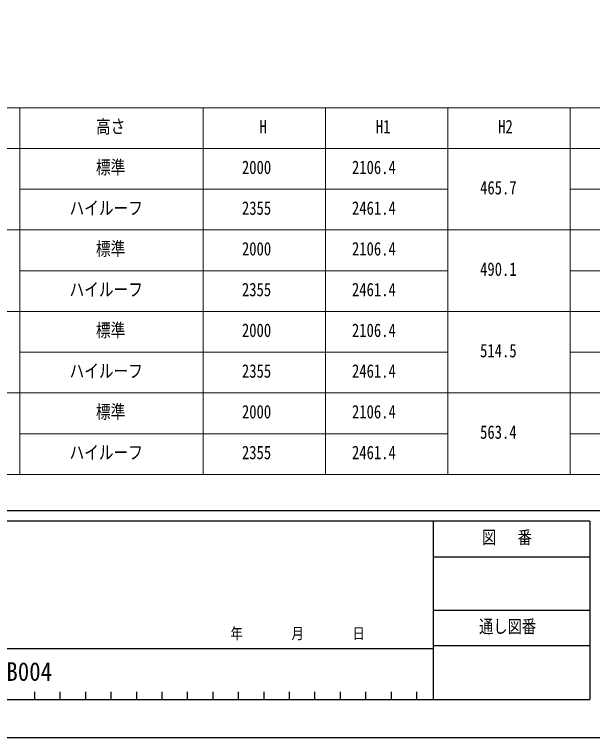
# Model space of a CAD drawing. Units: millimetres, scale not verified. Extents: x -10512 to 10512, y -7425 to 7425.
# Drawn here: x 5989 to 8826, y -7425 to -3875 of the extents above; entities that cross this region are included whole.
import ezdxf
from ezdxf.enums import TextEntityAlignment as Align

# ---------------------------------------------------------------- set-up
doc = ezdxf.new("R2010")
doc.units = ezdxf.units.MM
doc.header["$LTSCALE"] = 30
doc.layers.add('0-1_TABLE1', color=7, linetype='Continuous', lineweight=18)
doc.layers.add('0-2_USER1', color=3, linetype='Continuous')
doc.layers.add('0-7_YKK_ZWAK', color=7, linetype='Continuous')
doc.styles.add('ＭＳ ゴシック', font='')
doc.styles.get('ＭＳ ゴシック').set_extended_font_data('MS Gothic')

msp = doc.modelspace()

# ---------------------------------------------------------------- linework, layer by layer
at = {"layer": '0-1_TABLE1'}
for p, q in [((3615.92, -4333.18), (9315.92, -4333.18)), ((6015.92, -4333.18), (6015.92, -6133.18)), ((6915.92, -4333.18), (6915.92, -6133.18)), ((7515.92, -4333.18), (7515.92, -6133.18)), ((8115.92, -4333.18), (8115.92, -6133.18)), ((8715.92, -4333.18), (8715.92, -6133.18)), ((3615.92, -4533.18), (9315.92, -4533.18)), ((6015.92, -4733.18), (8115.92, -4733.18)), ((8715.92, -4733.18), (9315.92, -4733.18)), ((3615.92, -4933.18), (9315.92, -4933.18)), ((6015.92, -5133.18), (8115.92, -5133.18)), ((8715.92, -5133.18), (9315.92, -5133.18)), ((3615.92, -5333.18), (9315.92, -5333.18)), ((6015.92, -5533.18), (8115.92, -5533.18)), ((8715.92, -5533.18), (9315.92, -5533.18)), ((3615.92, -5733.18), (9315.92, -5733.18)), ((6015.92, -5933.18), (8115.92, -5933.18)), ((8715.92, -5933.18), (9315.92, -5933.18)), ((3615.92, -6133.18), (9315.92, -6133.18))]:
    msp.add_line(p, q, dxfattribs=at)
at = {"layer": '0-7_YKK_ZWAK'}
for p, q in [((9737.55, -6312.5), (-9762.45, -6312.5)), ((8043.8, -6362.5), (5462.55, -6362.5)), ((8043.8, -6362.5), (8043.8, -7237.5)), ((8812.55, -6362.5), (8043.8, -6362.5)), ((8812.55, -6362.5), (8812.55, -7237.5)), ((8043.8, -6537.5), (8812.55, -6537.5)), ((8043.8, -6800), (8812.55, -6800)), ((5462.55, -6987.5), (8043.8, -6987.5)), ((8812.55, -6975), (8043.8, -6975)), ((6087.55, -7200), (6087.55, -7237.5)), ((6212.55, -7200), (6212.55, -7237.5)), ((6337.55, -7200), (6337.55, -7237.5)), ((6462.55, -7200), (6462.55, -7237.5)), ((6587.55, -7200), (6587.55, -7237.5)), ((6712.55, -7200), (6712.55, -7237.5)), ((6837.55, -7200), (6837.55, -7237.5)), ((6962.55, -7200), (6962.55, -7237.5)), ((7087.55, -7200), (7087.55, -7237.5)), ((7212.55, -7200), (7212.55, -7237.5)), ((7337.55, -7200), (7337.55, -7237.5)), ((7462.55, -7200), (7462.55, -7237.5)), ((7587.55, -7200), (7587.55, -7237.5)), ((7712.55, -7200), (7712.55, -7237.5)), ((7837.55, -7200), (7837.55, -7237.5)), ((7962.55, -7200), (7962.55, -7237.5)), ((5462.55, -7237.5), (8043.8, -7237.5)), ((8043.8, -7237.5), (8812.55, -7237.5))]:
    msp.add_line(p, q, dxfattribs=at)
msp.add_lwpolyline([(-10512.5, -7425), (10512.5, -7425), (10512.5, 7425), (-10512.5, 7425)], close=True, dxfattribs=at)

# ---------------------------------------------------------------- texts
at = {"layer": '0-1_TABLE1', "style": 'ＭＳ ゴシック', "width": 0.8}
for s, p in [('高さ', (6389.12, -4478.18)), ('H', (7191.92, -4478.18)), ('H1', (7763.12, -4478.18)), ('H2', (8363.12, -4478.18)), ('標準', (6389.12, -4678.18)), ('2000', (7105.52, -4678.18)), ('2106.4', (7645.52, -4678.18)), ('465.7', (8274.32, -4778.18)), ('ハイルーフ', (6259.52, -4878.18)), ('2355', (7105.52, -4878.18)), ('2461.4', (7645.52, -4878.18)), ('標準', (6389.12, -5078.18)), ('2000', (7105.52, -5078.18)), ('2106.4', (7645.52, -5078.18)), ('490.1', (8274.32, -5178.18)), ('ハイルーフ', (6259.52, -5278.18)), ('2355', (7105.52, -5278.18)), ('2461.4', (7645.52, -5278.18)), ('標準', (6389.12, -5478.18)), ('2000', (7105.52, -5478.18)), ('2106.4', (7645.52, -5478.18)), ('514.5', (8274.32, -5578.18)), ('ハイルーフ', (6259.52, -5678.18)), ('2355', (7105.52, -5678.18)), ('2461.4', (7645.52, -5678.18)), ('標準', (6389.12, -5878.18)), ('2000', (7105.52, -5878.18)), ('2106.4', (7645.52, -5878.18)), ('563.4', (8274.32, -5978.18)), ('ハイルーフ', (6259.52, -6078.18)), ('2355', (7105.52, -6078.18)), ('2461.4', (7645.52, -6078.18))]:
    msp.add_text(s, height=65.98, dxfattribs=at).set_placement(p, align=Align.BOTTOM_LEFT)
at = {"layer": '0-2_USER1', "style": 'ＭＳ ゴシック', "width": 0.9}
msp.add_text('YCS-B-B004', height=91.64, dxfattribs=at).set_placement((5612.76, -7174.26), align=Align.BOTTOM_LEFT)
at = {"layer": '0-7_YKK_ZWAK', "style": 'ＭＳ ゴシック', "width": 0.8}
for s, height, p in [('図\u3000 番', 64.15, (8283.51, -6493.75)), ('通し図番', 64.15, (8269.51, -6931.25)), ('年        月        日', 54.99, (7049.77, -6958.04))]:
    msp.add_text(s, height=height, dxfattribs=at).set_placement(p, align=Align.BOTTOM_LEFT)

doc.saveas('drawing.dxf')
